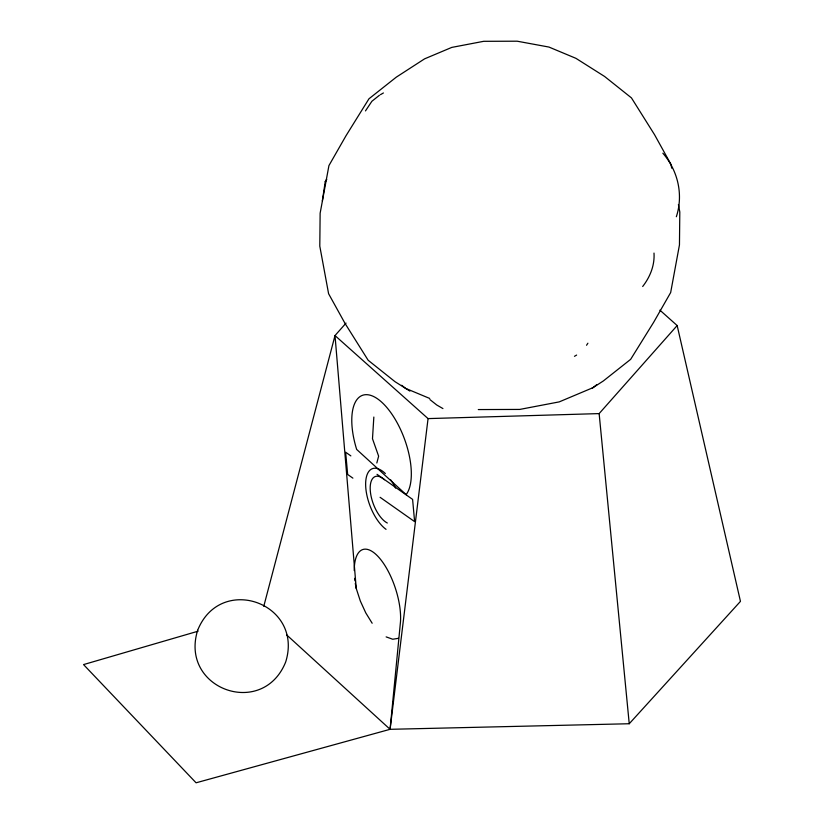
<?xml version="1.0" encoding="UTF-8"?>
<svg xmlns="http://www.w3.org/2000/svg" width="824" height="824" viewBox="0 0 824 824"><rect width="100%" height="100%" fill="white"/><g stroke="black" fill="none" stroke-linecap="round" stroke-linejoin="round"><path stroke-width="1.24" d="M373.839 417.047L372.489 438.739L378.628 456.166L376.826 462.995M322.339 200.943L325.233 181.682L326.634 179.57L325.233 181.682M198.09 631.194L83.543 664.587L196.071 782.8L390.082 729.312L400.495 621.718A47.092 18.952 71.9 0 0 378.649 557.127A47.092 18.952 71.9 0 0 354.227 570.538M659.9 310.143L677.163 325.552L740.457 601.376L629.237 723.74L390.082 729.312L428.058 418.602L335.007 335.564L346.029 323.121M676.339 216.733C683.559 194.67 677.936 170.609 662.867 153.213M263.773 606.309L335.007 335.564L356.256 588.511L360.335 601.026L365.763 612.871L372.16 623.243M365.475 110.91L371.902 101.259L379.442 95.265M586.544 345.256L587.903 343.206M642.679 286.505C650.115 276.946 654.812 265.328 653.999 253.071M428.058 418.602L599.141 413.597L677.163 325.552M596.854 384.592L592.919 387.702L559.239 401.885L519.738 409.425L478.291 409.569M591.797 388.434L603.333 380.966L630.648 359.346L653.617 322.359L670.664 292.551L679.46 244.893L679.8 212.005L678.409 204.496M380.431 94.688L383.407 92.968M574.462 356.308L576.625 355.062M398.497 638.312L392.739 639.239L386.137 636.89M429.737 398.456L405.552 388.351L401.69 385.272M442.931 408.57L436.761 405.006L429.912 399.568M409.878 391.091L395.015 381.687L368.153 360.253L345.04 323.43L328.601 293.735L319.794 246.139L320.134 213.251L328.931 165.593L345.977 135.795L368.956 98.798L396.262 77.178L424.576 58.854L451.789 47.401L483.688 41.313L517.173 41.2L548.959 47.061L575.924 58.329L604.579 76.457L631.452 97.891L654.565 134.724L670.994 164.409L671.694 168.168M350.859 455.899L345.637 452.211L347.656 474.459L352.888 478.147M377.021 474.325L412.597 499.385L414.616 521.623L380.091 497.305M286.783 635.016L390.082 729.312M599.141 413.597L629.237 723.74M356.256 588.511A47.092 18.952 71.9 0 1 355.298 583.361M354.938 580.817A47.092 18.952 71.9 0 1 354.639 578.335M387.321 523.013A25.173 11.412 69.3 0 1 370.264 490.383A25.173 11.412 69.3 0 1 384.437 479.743M386.044 529.348A33.712 15.285 69.3 0 1 365.64 484.718A33.712 15.285 69.3 0 1 385.344 473.532M390.761 479.918A33.712 15.285 69.3 0 1 395.613 488.107M197.657 630.278C179.364 688.967 262.763 719.053 285.691 661.971C303.994 603.281 220.585 573.195 197.657 630.278M406.15 494.627L356.668 449.43A55.167 24.318 69.7 0 1 362.097 395.469A55.167 24.318 69.7 0 1 401.391 431.354A55.167 24.318 69.7 0 1 406.15 494.627"/></g></svg>
